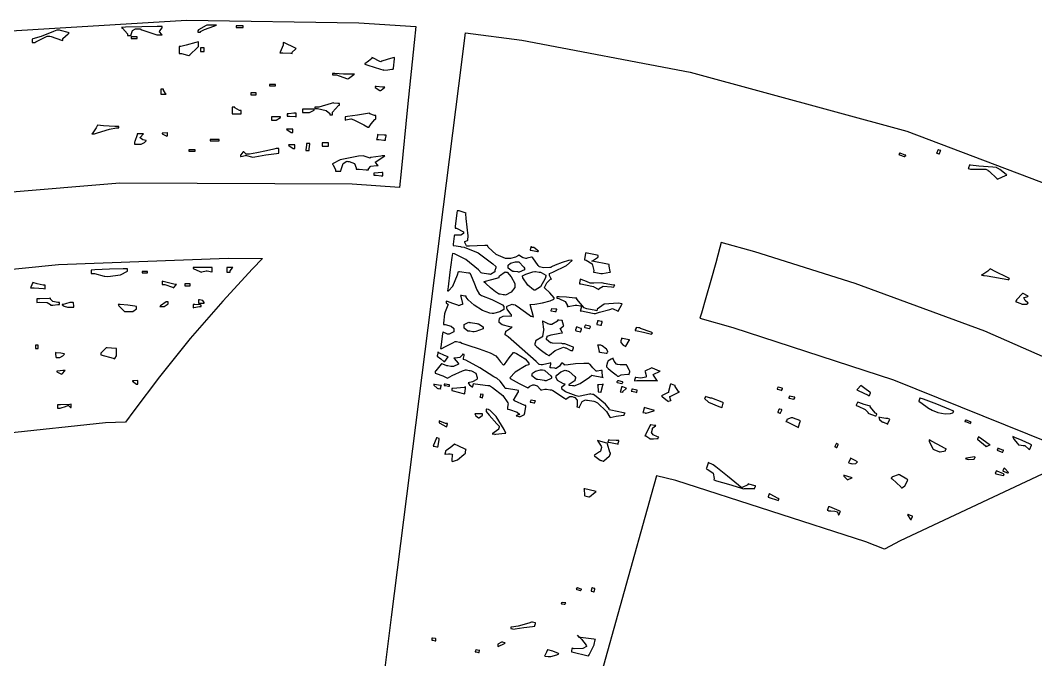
# Model space of a CAD drawing. Extents: x 46 to 308, y 59 to 295.
# Drawn here: x 167.4 to 219.4, y 243.9 to 276.7 of the extents above; entities that cross this region are included whole.
import ezdxf

# ---------------------------------------------------------------- set-up
doc = ezdxf.new("R2010")
doc.units = 0
doc.header["$MEASUREMENT"] = 0

msp = doc.modelspace()

# ---------------------------------------------------------------- linework, layer by layer
at = {"color": 7}
for points in [[(164.323, 276.036), (175.886, 276.727), (184.711, 276.604), (187.642, 276.401), (187.642, 276.401), (187.554, 275.582), (187.219, 272.288), (186.884, 268.976), (186.796, 268.147), (184.379, 268.315), (172.464, 268.376), (160.584, 267.379)], [(220.891, 253.974), (212.477, 250.031), (211.667, 249.59), (210.713, 249.971), (200.977, 253.118), (199.989, 253.365), (199.715, 252.378), (196.946, 242.465), (196.674, 241.476), (195.969, 241.654), (193.849, 242.157), (191.404, 242.655), (188.939, 243.039), (186.775, 243.305), (186.054, 243.381), (186.398, 246.107), (189.839, 273.36), (190.183, 276.085), (193.078, 275.707), (201.704, 274.066), (212.821, 271.04), (223.609, 266.956)], [(223.308, 257.923), (216.817, 260.774), (210.167, 263.229), (205.033, 264.848), (203.306, 265.325), (203.235, 265.064), (203.021, 264.282), (202.771, 263.385), (202.517, 262.487), (202.288, 261.705), (202.212, 261.444), (203.904, 260.977), (212.128, 258.277), (220.159, 255.05)], [(160.672, 263.323), (169.324, 264.2), (178.012, 264.531), (179.776, 264.513), (179.262, 263.97), (177.741, 262.319), (176.066, 260.396), (174.491, 258.432), (173.182, 256.699), (172.755, 256.117), (171.723, 256.073), (161.492, 254.988)]]:
    msp.add_lwpolyline(points, dxfattribs=at)
for points in [[(167.958, 275.766), (167.958, 275.722), (167.958, 275.623), (167.958, 275.59), (167.992, 275.59), (168.071, 275.59), (168.099, 275.59), (168.159, 275.626), (168.672, 275.874), (168.734, 275.908), (168.768, 275.908), (168.847, 275.908), (168.874, 275.908), (168.935, 275.89), (169.474, 275.714), (169.546, 275.696), (169.546, 275.794), (169.809, 276.04), (169.863, 276.085), (169.809, 276.102), (169.413, 276.208), (169.369, 276.225), (169.333, 276.225), (169.253, 276.225), (169.227, 276.225), (169.067, 276.155), (168.42, 275.904), (168.002, 275.776), (167.958, 275.766)], [(172.544, 276.365), (172.597, 276.331), (172.861, 276.04), (172.861, 275.942), (172.905, 275.942), (173.004, 275.942), (173.038, 275.942), (173.038, 276.007), (173.112, 276.199), (173.268, 276.295), (173.32, 276.295), (173.364, 276.295), (173.463, 276.295), (173.496, 276.295), (173.593, 276.243), (174.366, 275.978), (174.625, 275.978), (174.607, 275.996), (174.493, 276.138), (174.485, 276.155), (174.511, 276.182), (174.625, 276.348), (174.625, 276.401), (174.367, 276.401), (173.597, 276.397), (172.755, 276.375), (172.544, 276.365)], [(176.459, 276.189), (176.459, 276.173), (176.459, 276.133), (176.459, 276.119), (176.494, 276.119), (176.573, 276.119), (176.601, 276.119), (176.601, 276.153), (176.808, 276.257), (177.279, 276.427), (177.411, 276.472), (177.287, 276.472), (177.01, 276.472), (176.918, 276.472), (176.882, 276.463), (176.503, 276.233), (176.459, 276.189)], [(178.435, 276.437), (178.435, 276.419), (178.435, 276.38), (178.435, 276.365), (178.524, 276.365), (178.722, 276.365), (178.788, 276.365), (178.788, 276.383), (178.788, 276.425), (178.788, 276.437), (178.7, 276.437), (178.501, 276.437), (178.435, 276.437)], [(173.038, 275.872), (173.038, 275.856), (173.038, 275.816), (173.038, 275.802), (173.116, 275.802), (173.294, 275.802), (173.354, 275.802), (173.354, 275.82), (173.354, 275.86), (173.354, 275.872), (173.275, 275.872), (173.097, 275.872), (173.038, 275.872)], [(175.507, 275.379), (175.507, 275.291), (175.507, 275.092), (175.507, 275.026), (175.63, 275.026), (175.938, 274.938), (176, 274.92), (176.044, 274.964), (176.441, 275.335), (176.495, 275.379), (176.495, 275.441), (176.495, 275.58), (176.495, 275.626), (176.363, 275.591), (175.854, 275.449), (175.594, 275.379), (175.507, 275.379)], [(180.835, 275.59), (180.835, 275.457), (180.684, 275.088), (180.658, 275.06), (180.817, 275.06), (181.23, 275.036), (181.292, 275.026), (181.292, 275.088), (181.468, 275.247), (181.504, 275.273), (181.442, 275.308), (180.905, 275.564), (180.835, 275.59)], [(176.601, 275.307), (176.601, 275.263), (176.601, 275.164), (176.601, 275.131), (176.645, 275.131), (176.744, 275.131), (176.778, 275.131), (176.778, 275.175), (176.778, 275.274), (176.778, 275.307), (176.734, 275.307), (176.634, 275.307), (176.601, 275.307)], [(185.844, 274.602), (185.8, 274.62), (185.429, 274.797), (185.385, 274.814), (185.385, 274.768), (185.208, 274.629), (185.032, 274.497), (185.032, 274.497), (185.032, 274.482), (185.175, 274.432), (185.495, 274.325), (185.82, 274.224), (185.943, 274.179), (185.984, 274.179), (185.993, 274.17), (186.205, 274.184), (186.41, 274.215), (186.479, 274.215), (186.487, 274.277), (186.539, 274.753), (186.549, 274.814), (186.469, 274.797), (186.169, 274.721), (185.904, 274.629), (185.844, 274.602)], [(183.374, 274.002), (183.374, 273.986), (183.374, 273.946), (183.374, 273.932), (183.567, 273.932), (184.088, 273.747), (184.15, 273.72), (184.185, 273.747), (184.467, 273.941), (184.503, 273.968), (184.387, 273.959), (183.938, 273.959), (183.489, 273.994), (183.374, 274.002)], [(180.129, 273.439), (180.129, 273.421), (180.129, 273.381), (180.129, 273.367), (180.207, 273.367), (180.385, 273.367), (180.446, 273.367), (180.446, 273.385), (180.446, 273.426), (180.446, 273.439), (180.418, 273.43), (180.201, 273.439), (180.129, 273.439)], [(174.555, 273.19), (174.555, 273.13), (174.555, 272.991), (174.555, 272.944), (174.625, 272.944), (174.783, 272.944), (174.837, 272.944), (174.81, 272.971), (174.695, 273.137), (174.695, 273.19), (174.66, 273.19), (174.581, 273.19), (174.555, 273.19)], [(179.175, 273.014), (179.175, 272.988), (179.175, 272.93), (179.175, 272.91), (179.246, 272.91), (179.404, 272.91), (179.458, 272.91), (179.458, 272.936), (179.458, 272.995), (179.458, 273.014), (179.386, 273.014), (179.228, 273.014), (179.175, 273.014)], [(185.561, 273.333), (185.561, 273.28), (185.8, 273.13), (185.844, 273.12), (185.86, 273.138), (186.028, 273.28), (186.054, 273.297), (185.93, 273.297), (185.613, 273.324), (185.561, 273.333)], [(182.456, 272.274), (182.456, 272.258), (182.456, 272.218), (182.456, 272.204), (182.589, 272.196), (183.042, 272.098), (183.232, 271.939), (183.232, 271.885), (183.267, 271.885), (183.347, 271.885), (183.374, 271.885), (183.374, 272.01), (183.673, 272.354), (183.727, 272.38), (183.727, 272.398), (183.727, 272.438), (183.727, 272.451), (183.647, 272.451), (183.435, 272.477), (183.408, 272.485), (183.303, 272.451), (182.667, 272.274), (182.456, 272.274)], [(178.223, 272.274), (178.223, 272.186), (178.223, 271.987), (178.223, 271.921), (178.337, 271.921), (178.595, 271.921), (178.682, 271.921), (178.682, 271.966), (178.682, 272.065), (178.682, 272.098), (178.602, 272.098), (178.365, 272.23), (178.365, 272.274), (178.329, 272.274), (178.249, 272.274), (178.223, 272.274)], [(181.045, 271.921), (181.045, 271.895), (181.045, 271.836), (181.045, 271.815), (181.16, 271.815), (181.46, 271.789), (181.504, 271.779), (181.504, 271.823), (181.504, 271.923), (181.504, 271.956), (181.388, 271.956), (181.131, 271.921), (181.045, 271.921)], [(181.821, 272.168), (181.821, 272.124), (181.821, 272.025), (181.821, 271.992), (181.892, 271.992), (182.05, 271.992), (182.104, 271.992), (182.182, 271.992), (182.422, 272.124), (182.422, 272.168), (182.368, 272.16), (181.883, 272.16), (181.821, 272.168)], [(184.01, 271.779), (184.01, 271.735), (184.01, 271.636), (184.01, 271.603), (184.044, 271.613), (184.299, 271.666), (184.326, 271.675), (184.459, 271.613), (184.97, 271.37), (185.175, 271.25), (185.244, 271.25), (185.252, 271.26), (185.353, 271.424), (185.543, 271.64), (185.597, 271.675), (185.597, 271.719), (185.597, 271.818), (185.597, 271.851), (185.517, 271.851), (185.279, 271.93), (185.279, 271.956), (185.155, 271.939), (184.643, 271.869), (184.132, 271.797), (184.01, 271.779)], [(171.31, 271.356), (171.31, 271.356), (171.246, 271.207), (171.079, 270.951), (171.027, 270.897), (171.061, 270.897), (171.14, 270.897), (171.167, 270.897), (171.316, 270.951), (171.929, 271.137), (172.284, 271.216), (172.402, 271.216), (172.402, 271.234), (172.402, 271.274), (172.402, 271.286), (172.209, 271.286), (171.631, 271.322), (171.31, 271.356), (171.31, 271.356)], [(180.233, 271.779), (180.233, 271.735), (180.233, 271.636), (180.233, 271.603), (180.278, 271.603), (180.377, 271.603), (180.41, 271.603), (180.48, 271.603), (180.692, 271.735), (180.692, 271.779), (180.577, 271.779), (180.319, 271.779), (180.233, 271.779)], [(173.354, 270.897), (173.345, 270.853), (173.23, 270.518), (173.214, 270.474), (173.214, 270.448), (173.214, 270.389), (173.214, 270.368), (173.284, 270.368), (173.442, 270.368), (173.496, 270.368), (173.556, 270.368), (173.734, 270.456), (173.813, 270.545), (173.813, 270.545), (173.804, 270.554), (173.641, 270.594), (173.496, 270.69), (173.496, 270.721), (173.513, 270.739), (173.655, 270.881), (173.673, 270.897), (173.593, 270.897), (173.414, 270.897), (173.354, 270.897)], [(174.625, 270.933), (174.633, 270.907), (174.863, 270.784), (174.908, 270.793), (174.908, 270.837), (174.908, 270.936), (174.908, 270.969), (174.88, 270.961), (174.688, 270.933), (174.625, 270.933)], [(181.011, 271.146), (181.019, 271.119), (181.251, 270.969), (181.328, 270.969), (181.328, 271.013), (181.328, 271.113), (181.328, 271.146), (181.292, 271.137), (181.037, 271.137), (181.011, 271.146)], [(185.667, 270.863), (185.667, 270.802), (185.64, 270.643), (185.631, 270.617), (185.746, 270.617), (186.004, 270.581), (186.09, 270.581), (186.09, 270.643), (186.116, 270.801), (186.126, 270.827), (186.01, 270.827), (185.711, 270.855), (185.667, 270.863)], [(177.094, 270.617), (177.094, 270.599), (177.094, 270.559), (177.094, 270.545), (177.209, 270.545), (177.467, 270.545), (177.553, 270.545), (177.553, 270.563), (177.553, 270.604), (177.553, 270.617), (177.438, 270.617), (177.18, 270.617), (177.094, 270.617)], [(181.115, 270.334), (181.124, 270.308), (181.355, 270.158), (181.434, 270.158), (181.434, 270.202), (181.434, 270.301), (181.434, 270.334), (181.354, 270.334), (181.175, 270.334), (181.115, 270.334)], [(182.033, 270.404), (182.033, 270.316), (182.006, 270.087), (181.997, 270.051), (182.041, 270.051), (182.141, 270.051), (182.174, 270.051), (182.174, 270.14), (182.2, 270.37), (182.21, 270.404), (182.166, 270.404), (182.066, 270.404), (182.033, 270.404)], [(182.845, 270.44), (182.845, 270.396), (182.845, 270.297), (182.845, 270.264), (182.923, 270.264), (183.101, 270.264), (183.162, 270.264), (183.162, 270.308), (183.162, 270.407), (183.162, 270.44), (183.082, 270.44), (182.904, 270.44), (182.845, 270.44)], [(176, 270.087), (176, 270.069), (176, 270.03), (176, 270.015), (176.079, 270.015), (176.258, 270.015), (176.319, 270.015), (176.319, 270.033), (176.319, 270.075), (176.319, 270.087), (176.239, 270.087), (176.059, 270.087), (176, 270.087)], [(178.929, 269.875), (178.929, 269.875), (178.822, 269.981), (178.788, 269.981), (178.77, 269.965), (178.664, 269.823), (178.646, 269.805), (178.646, 269.788), (178.646, 269.748), (178.646, 269.735), (178.672, 269.744), (178.901, 269.796), (178.929, 269.805), (178.963, 269.796), (179.211, 269.717), (179.247, 269.699), (179.388, 269.726), (179.947, 269.819), (180.49, 269.893), (180.622, 269.911), (180.622, 269.973), (180.622, 270.112), (180.622, 270.158), (180.586, 270.158), (180.508, 270.158), (180.482, 270.158), (180.356, 270.123), (179.98, 270.03), (179.492, 269.925), (179.111, 269.865), (178.945, 269.858), (178.929, 269.875)], [(185.279, 269.663), (185.243, 269.673), (184.996, 269.761), (184.962, 269.769), (184.697, 269.752), (183.757, 269.572), (183.366, 269.368), (183.374, 269.346), (183.382, 269.329), (183.515, 269.077), (183.515, 268.993), (183.585, 268.993), (183.744, 268.993), (183.797, 268.993), (183.805, 269.081), (183.908, 269.386), (184.096, 269.496), (184.15, 269.486), (184.229, 269.478), (184.493, 269.373), (184.581, 269.161), (184.573, 269.099), (184.731, 269.099), (185.088, 269.063), (185.208, 269.063), (185.208, 269.11), (185.335, 269.25), (185.622, 269.285), (185.702, 269.276), (185.684, 269.294), (185.569, 269.435), (185.561, 269.452), (185.613, 269.48), (186.001, 269.735), (186.054, 269.769), (186.019, 269.769), (185.94, 269.769), (185.914, 269.769), (185.842, 269.761), (185.582, 269.73), (185.339, 269.681), (185.279, 269.663)], [(212.442, 269.911), (212.442, 269.893), (212.416, 269.849), (212.408, 269.839), (212.442, 269.831), (212.689, 269.744), (212.725, 269.735), (212.725, 269.752), (212.761, 269.792), (212.761, 269.805), (212.733, 269.814), (212.477, 269.903), (212.442, 269.911)], [(214.419, 270.087), (214.409, 270.069), (214.357, 269.929), (214.348, 269.911), (214.365, 269.903), (214.457, 269.875), (214.489, 269.875), (214.497, 269.893), (214.55, 270.035), (214.559, 270.051), (214.523, 270.051), (214.445, 270.087), (214.419, 270.087)], [(216.04, 269.31), (216.031, 269.294), (215.979, 269.151), (215.97, 269.133), (215.987, 269.125), (216.081, 269.099), (216.112, 269.099), (216.297, 269.099), (216.713, 269.099), (216.852, 269.099), (216.869, 269.091), (216.976, 269.039), (216.994, 269.029), (217.047, 268.985), (217.434, 268.614), (217.488, 268.57), (217.496, 268.598), (217.875, 268.773), (217.946, 268.781), (217.91, 268.817), (217.592, 269.073), (217.558, 269.099), (217.54, 269.109), (217.434, 269.161), (217.417, 269.169), (217.231, 269.187), (216.516, 269.253), (216.085, 269.302), (216.04, 269.31)], [(185.491, 268.887), (185.491, 268.861), (185.491, 268.801), (185.491, 268.781), (185.605, 268.781), (185.863, 268.746), (185.95, 268.746), (185.95, 268.791), (185.95, 268.89), (185.95, 268.923), (185.896, 268.914), (185.517, 268.879), (185.491, 268.887)], [(189.758, 266.947), (189.749, 266.858), (189.662, 266.153), (189.654, 266.065), (189.724, 266.057), (190.077, 265.879), (190.077, 265.818), (190.077, 265.792), (189.953, 265.713), (189.688, 265.704), (189.618, 265.712), (189.609, 265.66), (189.556, 265.237), (189.548, 265.183), (189.592, 265.175), (189.927, 265.122), (189.971, 265.113), (190.111, 265.096), (190.839, 264.8), (191.584, 264.24), (191.735, 264.09), (191.735, 264.028), (191.699, 263.889), (191.699, 263.842), (191.689, 263.816), (191.462, 263.693), (191.418, 263.701), (191.374, 263.711), (191.037, 263.763), (190.993, 263.772), (190.851, 263.922), (190.199, 264.465), (189.617, 264.743), (189.512, 264.76), (189.484, 264.567), (189.388, 263.808), (189.291, 263.049), (189.265, 262.855), (189.309, 262.847), (189.534, 263.084), (189.776, 263.675), (189.83, 263.842), (189.883, 263.834), (190.34, 263.781), (190.394, 263.772), (190.416, 263.772), (190.486, 263.626), (190.61, 263.288), (190.766, 262.909), (190.895, 262.69), (190.959, 262.643), (191.011, 262.608), (191.531, 262.41), (192.086, 262.123), (192.158, 262.044), (192.158, 262.018), (192.158, 261.958), (192.158, 261.938), (192.158, 261.898), (191.95, 261.775), (191.619, 261.682), (191.558, 261.691), (191.432, 261.705), (191.065, 261.84), (190.637, 262.106), (190.332, 262.386), (190.217, 262.526), (190.217, 262.573), (190.146, 262.573), (189.987, 262.607), (189.935, 262.607), (189.943, 262.563), (190.032, 262.194), (190.041, 262.15), (189.997, 262.15), (189.865, 262.096), (189.865, 262.078), (189.793, 262.106), (189.53, 262.202), (189.265, 262.3), (189.195, 262.326), (189.195, 262.308), (189.195, 262.268), (189.195, 262.254), (189.195, 262.228), (189.283, 262.159), (189.301, 262.15), (189.283, 262.106), (189.141, 261.769), (189.125, 261.725), (189.115, 261.665), (189.061, 261.188), (189.053, 261.126), (189.141, 261.118), (189.45, 261.043), (189.582, 260.92), (189.582, 260.879), (189.582, 260.853), (189.582, 260.794), (189.582, 260.773), (189.582, 260.739), (189.344, 260.633), (189.265, 260.633), (189.238, 260.642), (189.045, 260.73), (189.019, 260.739), (189.009, 260.651), (188.921, 259.971), (188.913, 259.891), (188.965, 259.891), (189.123, 259.975), (189.538, 260.183), (189.654, 260.244), (189.724, 260.244), (189.881, 260.21), (189.935, 260.21), (190.005, 260.165), (190.311, 260.059), (190.883, 259.874), (191.448, 259.664), (191.743, 259.512), (191.805, 259.432), (191.821, 259.416), (191.981, 259.199), (192.14, 259.037), (192.158, 259.045), (192.192, 259.073), (192.422, 259.416), (192.651, 259.69), (192.687, 259.68), (192.801, 259.636), (193.242, 259.359), (193.437, 259.133), (193.428, 259.115), (193.428, 259.099), (193.428, 259.059), (193.428, 259.045), (193.296, 259.011), (192.739, 258.684), (192.466, 258.392), (192.476, 258.374), (192.484, 258.358), (192.633, 258.268), (192.946, 258.101), (193.253, 257.948), (193.392, 257.881), (193.392, 257.881), (193.392, 257.881), (193.481, 257.965), (193.639, 258.031), (193.675, 258.021), (193.71, 258.021), (193.806, 257.996), (193.815, 257.987), (193.86, 257.978), (194.036, 257.792), (194.028, 257.774), (194.098, 257.774), (194.256, 257.81), (194.31, 257.81), (194.336, 257.802), (194.528, 257.774), (194.593, 257.774), (194.663, 257.73), (195.261, 257.335), (195.333, 257.281), (195.341, 257.309), (195.546, 257.422), (195.615, 257.422), (195.65, 257.422), (195.746, 257.397), (195.756, 257.387), (195.8, 257.379), (195.918, 257.247), (195.914, 256.973), (195.898, 256.892), (195.932, 256.892), (196.011, 256.858), (196.038, 256.858), (196.055, 256.928), (196.175, 257.171), (196.347, 257.255), (196.391, 257.245), (196.435, 257.237), (196.77, 257.185), (196.814, 257.175), (196.955, 257.096), (197.414, 256.651), (197.592, 256.363), (197.592, 256.363), (197.6, 256.355), (197.907, 256.417), (198.287, 256.479), (198.331, 256.469), (198.331, 256.497), (198.357, 256.567), (198.367, 256.576), (198.287, 256.594), (197.634, 256.735), (197.556, 256.752), (197.564, 256.78), (197.375, 257.035), (196.885, 257.431), (196.744, 257.528), (196.708, 257.528), (196.62, 257.555), (196.603, 257.564), (196.541, 257.546), (196.064, 257.44), (196.004, 257.422), (195.854, 257.466), (195.323, 257.66), (195.112, 257.82), (195.122, 257.845), (195.122, 257.863), (195.122, 257.904), (195.122, 257.917), (195.138, 257.934), (195.281, 258.049), (195.298, 258.057), (195.21, 258.075), (194.91, 258.243), (194.822, 258.446), (194.84, 258.48), (194.866, 258.524), (195.072, 258.702), (195.297, 258.772), (195.333, 258.763), (195.367, 258.763), (195.457, 258.736), (195.475, 258.727), (195.509, 258.718), (195.8, 258.454), (195.828, 258.41), (195.828, 258.366), (195.792, 258.266), (195.792, 258.233), (195.756, 258.217), (195.509, 258.039), (195.475, 258.021), (195.501, 258.013), (195.666, 257.987), (195.721, 257.987), (195.756, 257.978), (196.064, 258.093), (196.549, 258.419), (196.674, 258.516), (196.726, 258.507), (197.185, 258.419), (197.239, 258.41), (197.221, 258.437), (197.193, 258.736), (197.203, 258.763), (197.131, 258.763), (196.946, 258.736), (196.92, 258.727), (196.885, 258.736), (196.716, 258.891), (196.584, 259.063), (196.567, 259.079), (196.505, 259.115), (196.264, 259.129), (195.836, 259.103), (195.446, 259.056), (195.271, 259.037), (195.263, 259.045), (195.263, 259.045), (195.122, 259.151), (195.122, 259.151), (195.104, 259.143), (195.002, 258.983), (194.845, 258.86), (194.804, 258.869), (194.776, 258.878), (194.584, 258.903), (194.521, 258.903), (194.529, 258.931), (194.557, 259.096), (194.557, 259.151), (194.513, 259.143), (194.142, 259.055), (194.098, 259.045), (194.062, 259.045), (193.974, 259.071), (193.958, 259.079), (193.815, 259.23), (192.378, 260.492), (192.228, 260.597), (192.228, 260.641), (192.264, 260.74), (192.264, 260.773), (192.29, 260.791), (192.545, 260.969), (192.581, 260.985), (192.466, 261.003), (192.074, 261.1), (191.911, 261.226), (191.911, 261.268), (191.911, 261.312), (191.937, 261.426), (191.947, 261.444), (191.955, 261.47), (192.114, 261.55), (192.448, 261.559), (192.546, 261.549), (192.546, 261.567), (192.546, 261.608), (192.546, 261.621), (192.519, 261.647), (192.326, 261.903), (192.3, 261.938), (192.3, 261.965), (192.3, 262.024), (192.3, 262.044), (192.316, 262.071), (192.581, 262.159), (192.617, 262.15), (192.651, 262.15), (192.739, 262.123), (192.757, 262.114), (192.836, 262.062), (193.146, 261.845), (193.455, 261.611), (193.535, 261.549), (193.569, 261.549), (193.665, 261.524), (193.675, 261.515), (193.657, 261.577), (193.515, 262.088), (193.499, 262.15), (193.533, 262.141), (193.74, 262.159), (194.142, 262.23), (194.529, 262.339), (194.715, 262.423), (194.733, 262.467), (194.741, 262.485), (194.513, 262.745), (194.248, 262.988), (194.24, 262.996), (194.23, 263.014), (194.363, 263.265), (194.565, 263.464), (194.593, 263.455), (194.583, 263.473), (194.495, 263.639), (194.487, 263.665), (194.487, 263.683), (194.487, 263.725), (194.487, 263.737), (194.671, 263.799), (195.359, 264.152), (195.651, 264.407), (195.651, 264.407), (195.636, 264.429), (195.475, 264.413), (195.143, 264.311), (194.791, 264.17), (194.601, 264.082), (194.557, 264.054), (194.513, 264.038), (194.203, 264.033), (193.966, 264.082), (193.958, 264.09), (193.922, 264.144), (193.639, 264.539), (193.605, 264.583), (193.577, 264.575), (193.348, 264.523), (193.322, 264.513), (193.278, 264.513), (193.162, 264.539), (193.146, 264.547), (193.118, 264.565), (192.925, 264.673), (192.899, 264.69), (192.899, 264.662), (192.757, 264.575), (192.492, 264.513), (192.404, 264.513), (192.241, 264.513), (191.753, 264.716), (191.356, 265.095), (191.312, 265.183), (191.179, 265.183), (190.783, 265.166), (190.386, 265.148), (190.253, 265.148), (190.244, 265.166), (190.155, 265.333), (190.147, 265.359), (190.147, 265.377), (190.288, 265.429), (190.288, 265.429), (190.314, 265.457), (190.317, 265.671), (190.28, 266.109), (190.228, 266.561), (190.208, 266.796), (190.217, 266.84), (190.164, 266.858), (189.859, 266.947), (189.758, 266.947)], [(193.535, 265.113), (193.535, 265.068), (193.507, 264.954), (193.499, 264.936), (193.543, 264.928), (193.877, 264.875), (193.922, 264.866), (193.93, 264.892), (193.692, 265.068), (193.639, 265.077), (193.613, 265.077), (193.551, 265.104), (193.535, 265.113)], [(196.357, 264.796), (196.347, 264.761), (196.293, 264.479), (196.285, 264.443), (196.382, 264.425), (196.686, 264.231), (196.76, 263.896), (196.744, 263.808), (196.788, 263.799), (197.123, 263.747), (197.167, 263.737), (197.211, 263.747), (197.582, 263.799), (197.626, 263.808), (197.608, 263.843), (197.556, 264.108), (197.556, 264.195), (197.467, 264.213), (196.762, 264.355), (196.674, 264.371), (196.708, 264.389), (196.964, 264.557), (196.99, 264.583), (196.99, 264.601), (196.99, 264.641), (196.99, 264.654), (196.937, 264.672), (196.427, 264.787), (196.357, 264.796)], [(176.213, 264.054), (176.213, 263.993), (176.564, 263.835), (176.635, 263.808), (176.662, 263.817), (176.891, 263.87), (176.918, 263.878), (176.944, 263.87), (177.173, 263.817), (177.201, 263.808), (177.201, 263.87), (177.201, 264.009), (177.201, 264.054), (176.953, 264.054), (176.397, 264.054), (176.213, 264.054)], [(177.94, 264.054), (177.94, 263.993), (177.94, 263.855), (177.94, 263.808), (177.985, 263.808), (178.084, 263.808), (178.117, 263.808), (178.117, 263.87), (178.231, 264.028), (178.259, 264.054), (178.179, 264.054), (178, 264.054), (177.94, 264.054)], [(192.829, 264.337), (192.925, 264.337), (193.18, 264.062), (193.216, 264.018), (193.216, 264.002), (193.216, 263.962), (193.216, 263.948), (193.207, 263.922), (192.943, 263.799), (192.899, 263.808), (192.872, 263.817), (192.68, 263.842), (192.617, 263.842), (192.573, 263.852), (192.37, 264.004), (192.37, 264.054), (192.37, 264.072), (192.37, 264.112), (192.37, 264.124), (192.37, 264.162), (192.492, 264.27), (192.745, 264.337), (192.829, 264.337)], [(170.991, 263.914), (170.991, 263.87), (170.991, 263.77), (170.991, 263.737), (171.167, 263.737), (171.652, 263.605), (171.697, 263.595), (171.837, 263.579), (172.49, 263.675), (172.861, 263.855), (172.861, 263.914), (172.861, 263.931), (172.861, 263.972), (172.861, 263.984), (172.627, 263.984), (171.926, 263.962), (171.176, 263.923), (170.991, 263.914)], [(173.603, 263.842), (173.603, 263.826), (173.603, 263.785), (173.603, 263.772), (173.673, 263.772), (173.83, 263.772), (173.883, 263.772), (173.883, 263.79), (173.883, 263.829), (173.883, 263.842), (173.813, 263.842), (173.655, 263.842), (173.603, 263.842)], [(192.264, 263.808), (192.33, 263.808), (192.533, 263.561), (192.723, 263.218), (192.723, 263.102), (192.723, 263.022), (192.537, 262.78), (192.246, 262.635), (192.194, 262.643), (192.122, 262.643), (191.963, 262.679), (191.911, 262.679), (191.875, 262.689), (191.73, 262.793), (191.47, 263.01), (191.236, 263.219), (191.135, 263.313), (191.135, 263.313), (191.143, 263.331), (191.535, 263.437), (191.911, 263.531), (191.911, 263.561), (191.928, 263.615), (192.22, 263.817), (192.264, 263.808)], [(193.745, 263.842), (193.771, 263.834), (193.963, 263.808), (194.028, 263.808), (194.072, 263.791), (194.31, 263.645), (194.31, 263.595), (194.274, 263.481), (194.036, 263.058), (193.763, 262.882), (193.711, 262.89), (193.675, 262.9), (193.383, 263.138), (193.128, 263.517), (193.11, 263.595), (193.11, 263.624), (193.282, 263.707), (193.647, 263.826), (193.745, 263.842)], [(217.099, 263.984), (217.099, 263.984), (216.975, 263.865), (216.712, 263.693), (216.642, 263.665), (216.658, 263.657), (216.75, 263.631), (216.782, 263.631), (216.94, 263.615), (217.999, 263.437), (218.053, 263.419), (218.053, 263.437), (218.087, 263.477), (218.087, 263.489), (217.945, 263.543), (217.381, 263.817), (217.099, 263.984), (217.099, 263.984)], [(167.992, 263.278), (167.992, 263.278), (167.904, 263.032), (167.886, 262.996), (168.071, 262.996), (168.548, 262.97), (168.628, 262.96), (168.628, 263.004), (168.628, 263.103), (168.628, 263.136), (168.527, 263.136), (168.229, 263.208), (167.992, 263.278), (167.992, 263.278)], [(174.625, 263.349), (174.625, 263.305), (174.625, 263.205), (174.625, 263.172), (174.774, 263.172), (175.162, 263.032), (175.224, 262.996), (175.233, 263.014), (175.349, 263.156), (175.367, 263.172), (175.304, 263.182), (174.686, 263.323), (174.625, 263.349)], [(175.79, 263.208), (175.79, 263.182), (175.79, 263.122), (175.79, 263.102), (175.86, 263.102), (176.018, 263.102), (176.072, 263.102), (176.072, 263.13), (176.072, 263.189), (176.072, 263.208), (176, 263.208), (175.842, 263.208), (175.79, 263.208)], [(196.074, 263.455), (196.064, 263.429), (196.038, 263.263), (196.038, 263.208), (196.108, 263.2), (196.672, 263.084), (196.744, 263.066), (196.77, 263.049), (196.999, 262.935), (197.026, 262.926), (197.035, 262.97), (197.243, 263.084), (197.678, 263.058), (197.802, 263.032), (197.802, 263.058), (197.828, 263.128), (197.838, 263.136), (197.776, 263.146), (197.299, 263.234), (197.239, 263.242), (197.185, 263.252), (196.774, 263.242), (196.638, 263.242), (196.577, 263.242), (196.395, 263.323), (196.126, 263.438), (196.074, 263.455)], [(168.205, 262.431), (168.205, 262.387), (168.205, 262.287), (168.205, 262.254), (168.319, 262.264), (168.728, 262.25), (168.91, 262.148), (168.91, 262.114), (169.025, 262.114), (169.282, 262.15), (169.369, 262.15), (169.369, 262.176), (169.369, 262.235), (169.369, 262.254), (169.289, 262.246), (169.019, 262.296), (168.91, 262.424), (168.91, 262.467), (168.839, 262.459), (168.363, 262.431), (168.205, 262.431)], [(196.92, 261.831), (196.867, 261.841), (196.417, 261.929), (196.357, 261.938), (196.269, 261.982), (195.888, 262.423), (195.898, 262.467), (195.792, 262.476), (195.373, 262.516), (194.998, 262.537), (194.874, 262.537), (194.874, 262.52), (194.874, 262.48), (194.874, 262.467), (194.97, 262.45), (195.297, 262.308), (195.411, 262.097), (195.403, 262.044), (195.447, 262.053), (195.818, 262.106), (195.862, 262.114), (195.888, 262.106), (196.08, 262.078), (196.144, 262.078), (196.135, 262.052), (196.082, 261.859), (196.074, 261.831), (196.144, 261.815), (196.708, 261.709), (196.78, 261.691), (196.849, 261.691), (197.057, 261.749), (197.582, 261.893), (197.732, 261.938), (197.758, 261.921), (197.987, 261.815), (198.015, 261.797), (198.041, 261.833), (198.207, 262.15), (198.225, 262.184), (198.023, 262.212), (197.295, 262.168), (196.937, 261.911), (196.92, 261.831)], [(218.758, 262.713), (218.722, 262.679), (218.474, 262.424), (218.44, 262.396), (218.44, 262.37), (218.405, 262.311), (218.405, 262.29), (218.432, 262.282), (218.66, 262.194), (218.686, 262.184), (218.739, 262.168), (218.955, 262.164), (219.039, 262.22), (219.039, 262.22), (219.029, 262.238), (218.894, 262.348), (218.816, 262.485), (218.828, 262.503), (218.855, 262.512), (219.021, 262.564), (219.039, 262.573), (219.013, 262.591), (218.784, 262.705), (218.758, 262.713)], [(169.51, 262.15), (169.51, 262.129), (169.602, 262.066), (169.77, 262.008), (169.827, 262.008), (169.897, 262.008), (170.055, 262.008), (170.109, 262.008), (170.109, 262.07), (170.083, 262.228), (170.075, 262.254), (170.039, 262.254), (169.959, 262.254), (169.933, 262.254), (169.889, 262.246), (169.668, 262.19), (169.548, 262.15), (169.51, 262.15)], [(172.368, 262.15), (172.402, 262.088), (172.693, 261.797), (172.791, 261.797), (172.861, 261.797), (173.02, 261.797), (173.073, 261.797), (173.134, 261.797), (173.32, 261.929), (173.32, 261.973), (173.32, 261.991), (173.32, 262.031), (173.32, 262.044), (173.232, 262.062), (172.869, 262.11), (172.472, 262.141), (172.368, 262.15)], [(174.519, 262.044), (174.553, 262.044), (174.633, 262.044), (174.661, 262.044), (174.731, 262.044), (174.942, 262.176), (174.942, 262.22), (174.942, 262.238), (174.942, 262.278), (174.942, 262.29), (174.836, 262.29), (174.553, 262.088), (174.519, 262.044)], [(176.213, 262.15), (176.213, 262.106), (176.213, 262.006), (176.213, 261.973), (176.257, 261.991), (176.541, 262.044), (176.635, 262.044), (176.635, 262.062), (176.635, 262.102), (176.635, 262.114), (176.591, 262.123), (176.306, 262.15), (176.213, 262.15)], [(176.495, 262.396), (176.495, 262.352), (176.495, 262.253), (176.495, 262.22), (176.565, 262.22), (176.724, 262.22), (176.778, 262.22), (176.778, 262.256), (176.714, 262.362), (176.549, 262.396), (176.495, 262.396)], [(194.593, 261.938), (194.593, 261.911), (194.565, 261.841), (194.557, 261.831), (194.583, 261.823), (194.775, 261.797), (194.84, 261.797), (194.84, 261.823), (194.864, 261.893), (194.874, 261.902), (194.804, 261.902), (194.619, 261.929), (194.593, 261.938)], [(190.394, 261.232), (190.438, 261.224), (190.773, 261.171), (190.817, 261.162), (190.861, 261.153), (191.099, 261.001), (191.099, 260.949), (191.099, 260.897), (190.711, 260.756), (190.64, 260.739), (190.57, 260.739), (190.412, 260.773), (190.36, 260.773), (190.315, 260.783), (190.111, 260.936), (190.111, 260.985), (190.111, 261.013), (190.111, 261.072), (190.111, 261.092), (190.12, 261.127), (190.358, 261.241), (190.394, 261.232)], [(194.91, 261.338), (194.9, 261.294), (194.609, 261.118), (194.557, 261.126), (194.521, 261.126), (194.433, 261.153), (194.417, 261.162), (194.389, 261.171), (194.16, 261.286), (194.134, 261.302), (194.142, 261.258), (194.195, 260.887), (194.204, 260.843), (194.195, 260.809), (194.142, 260.526), (194.134, 260.49), (194.098, 260.474), (193.815, 260.298), (193.781, 260.28), (193.781, 260.236), (193.745, 260.137), (193.745, 260.103), (193.745, 260.073), (193.85, 259.981), (194.088, 259.782), (194.341, 259.603), (194.469, 259.53), (194.487, 259.538), (194.503, 259.548), (194.786, 259.786), (195.21, 259.955), (195.298, 259.927), (195.333, 259.919), (195.597, 259.785), (195.685, 259.785), (195.685, 259.829), (195.721, 259.928), (195.721, 259.961), (195.667, 259.971), (195.283, 260.138), (195.156, 260.138), (195.129, 260.148), (194.645, 260.165), (194.593, 260.174), (194.549, 260.183), (194.335, 260.36), (194.345, 260.386), (194.345, 260.412), (194.371, 260.482), (194.381, 260.49), (194.381, 260.518), (194.583, 260.598), (195.032, 260.686), (195.156, 260.703), (195.147, 260.721), (195.059, 260.889), (195.05, 260.915), (195.068, 260.933), (195.209, 261.047), (195.227, 261.056), (195.209, 261.083), (195.147, 261.322), (195.156, 261.338), (195.138, 261.33), (194.966, 261.338), (194.91, 261.338)], [(195.862, 260.985), (195.862, 260.941), (195.828, 260.842), (195.828, 260.809), (195.854, 260.8), (196.082, 260.748), (196.108, 260.739), (196.108, 260.783), (196.144, 260.882), (196.144, 260.915), (196.108, 260.925), (195.923, 260.985), (195.862, 260.985)], [(196.321, 261.092), (196.321, 261.065), (196.293, 260.995), (196.285, 260.985), (196.311, 260.977), (196.54, 260.925), (196.567, 260.915), (196.567, 260.941), (196.594, 261.011), (196.603, 261.02), (196.567, 261.029), (196.347, 261.083), (196.321, 261.092)], [(196.956, 261.302), (196.956, 261.258), (196.92, 261.159), (196.92, 261.126), (196.946, 261.118), (197.112, 261.092), (197.167, 261.092), (197.167, 261.136), (197.203, 261.235), (197.203, 261.268), (197.141, 261.268), (197.002, 261.302), (196.956, 261.302)], [(198.931, 260.985), (198.931, 260.941), (198.896, 260.842), (198.896, 260.809), (198.985, 260.792), (199.319, 260.721), (199.654, 260.651), (199.742, 260.633), (199.742, 260.651), (199.769, 260.695), (199.778, 260.703), (199.707, 260.73), (199.169, 260.923), (199.107, 260.949), (199.063, 260.949), (198.949, 260.977), (198.931, 260.985)], [(198.191, 260.42), (198.191, 260.376), (198.155, 260.277), (198.155, 260.244), (198.155, 260.201), (198.265, 260.069), (198.402, 259.997), (198.402, 259.997), (198.41, 260.007), (198.586, 260.298), (198.614, 260.314), (198.578, 260.332), (198.235, 260.412), (198.191, 260.42)], [(168.135, 260.067), (168.135, 260.023), (168.135, 259.924), (168.135, 259.891), (168.135, 259.891), (168.239, 259.891), (168.275, 259.891), (168.275, 259.935), (168.275, 260.034), (168.275, 260.067), (168.275, 260.067), (168.169, 260.067), (168.135, 260.067)], [(171.767, 259.927), (171.741, 259.901), (171.512, 259.672), (171.486, 259.644), (171.486, 259.628), (171.486, 259.588), (171.486, 259.574), (171.486, 259.574), (172.12, 259.398), (172.192, 259.362), (172.2, 259.38), (172.286, 259.522), (172.296, 259.538), (172.296, 259.626), (172.296, 259.825), (172.296, 259.891), (172.252, 259.883), (171.811, 259.919), (171.767, 259.927)], [(196.956, 260.067), (196.973, 260.041), (197.035, 259.742), (197.026, 259.715), (197.07, 259.707), (197.405, 259.654), (197.449, 259.644), (197.449, 259.662), (197.475, 259.707), (197.485, 259.715), (197.493, 259.733), (197.414, 259.865), (197.193, 260.033), (197.133, 260.067), (197.105, 260.059), (196.973, 260.059), (196.956, 260.067)], [(169.157, 259.68), (169.157, 259.618), (169.183, 259.46), (169.193, 259.432), (169.227, 259.432), (169.306, 259.432), (169.333, 259.432), (169.384, 259.432), (169.54, 259.52), (169.616, 259.608), (169.616, 259.608), (169.606, 259.618), (169.438, 259.644), (169.201, 259.672), (169.157, 259.68)], [(190.041, 259.608), (190.032, 259.564), (189.905, 259.424), (189.653, 259.389), (189.582, 259.398), (189.609, 259.372), (189.803, 259.143), (189.83, 259.115), (189.83, 259.081), (189.564, 258.966), (189.512, 258.975), (189.44, 258.975), (189.282, 259.009), (189.229, 259.009), (189.203, 259.019), (188.975, 259.107), (188.948, 259.115), (188.939, 259.081), (188.674, 258.754), (188.63, 258.727), (188.63, 258.7), (188.63, 258.643), (188.63, 258.622), (188.682, 258.614), (189.027, 258.486), (189.265, 258.374), (189.265, 258.374), (189.265, 258.374), (189.498, 258.507), (190.033, 258.746), (190.183, 258.798), (190.244, 258.798), (190.383, 258.763), (190.43, 258.763), (190.5, 258.754), (190.725, 258.63), (190.791, 258.402), (190.783, 258.34), (190.773, 258.295), (190.552, 258.181), (190.332, 258.137), (190.324, 258.127), (190.324, 258.127), (190.394, 258.035), (190.535, 257.926), (190.57, 257.917), (190.57, 257.961), (190.596, 258.075), (190.606, 258.093), (190.685, 258.084), (191.338, 257.996), (191.418, 257.987), (191.566, 257.899), (192.104, 257.484), (192.36, 257.105), (192.37, 257.035), (192.36, 257.008), (192.334, 256.843), (192.334, 256.786), (192.448, 256.77), (192.837, 256.62), (192.969, 256.505), (192.969, 256.505), (192.925, 256.505), (192.801, 256.451), (192.793, 256.433), (192.828, 256.433), (192.924, 256.409), (192.933, 256.399), (192.978, 256.391), (193.207, 256.505), (193.216, 256.54), (193.225, 256.584), (193.277, 256.919), (193.286, 256.963), (193.233, 256.973), (192.705, 257.211), (192.653, 257.245), (192.679, 257.289), (192.872, 257.624), (192.899, 257.668), (192.899, 257.686), (192.899, 257.727), (192.899, 257.74), (192.828, 257.75), (192.29, 257.836), (192.228, 257.845), (192.184, 257.925), (191.959, 258.217), (191.787, 258.366), (191.771, 258.374), (191.638, 258.436), (190.923, 258.904), (190.209, 259.301), (190.077, 259.328), (190.077, 259.389), (190.111, 259.529), (190.111, 259.574), (190.111, 259.584), (190.058, 259.608), (190.041, 259.608)], [(188.772, 259.715), (188.772, 259.671), (188.744, 259.556), (188.736, 259.538), (188.736, 259.493), (188.917, 259.354), (189.072, 259.221), (189.125, 259.221), (189.301, 259.468), (189.301, 259.468), (189.115, 259.526), (188.824, 259.671), (188.772, 259.715)], [(197.485, 259.221), (197.475, 259.195), (197.423, 259.001), (197.415, 258.975), (197.415, 258.948), (197.503, 258.867), (197.7, 258.7), (197.906, 258.548), (197.987, 258.48), (198.015, 258.48), (198.054, 258.48), (198.176, 258.542), (198.49, 258.568), (198.578, 258.55), (198.578, 258.594), (198.614, 258.694), (198.614, 258.727), (198.596, 258.763), (198.454, 259.011), (198.438, 259.045), (198.357, 259.045), (198.18, 259.045), (198.121, 259.045), (198.121, 259.045), (197.995, 259.071), (197.979, 259.079), (197.934, 259.089), (197.806, 259.239), (197.768, 259.359), (197.768, 259.398), (197.768, 259.398), (197.652, 259.35), (197.493, 259.249), (197.485, 259.221)], [(194.098, 258.798), (194.133, 258.798), (194.23, 258.772), (194.24, 258.763), (194.266, 258.754), (194.565, 258.49), (194.593, 258.446), (194.593, 258.428), (194.593, 258.388), (194.593, 258.374), (194.583, 258.348), (194.318, 258.225), (194.274, 258.233), (194.23, 258.243), (193.895, 258.295), (193.851, 258.304), (193.807, 258.313), (193.595, 258.49), (193.605, 258.516), (193.605, 258.534), (193.605, 258.574), (193.605, 258.586), (193.621, 258.622), (193.771, 258.732), (194.026, 258.79), (194.098, 258.798)], [(199.742, 258.903), (199.707, 258.887), (199.424, 258.745), (199.39, 258.727), (199.406, 258.692), (199.46, 258.507), (199.46, 258.446), (199.434, 258.419), (199.178, 258.375), (198.923, 258.402), (198.896, 258.41), (198.896, 258.366), (198.86, 258.266), (198.86, 258.233), (198.975, 258.251), (199.945, 258.251), (200.025, 258.233), (200.007, 258.269), (199.831, 258.516), (199.813, 258.55), (199.847, 258.568), (200.13, 258.71), (200.165, 258.727), (200.13, 258.736), (199.777, 258.887), (199.742, 258.903)], [(169.227, 258.727), (169.236, 258.7), (169.474, 258.578), (169.51, 258.586), (169.526, 258.604), (169.632, 258.746), (169.65, 258.763), (169.544, 258.763), (169.271, 258.736), (169.227, 258.727)], [(173.108, 258.233), (173.116, 258.207), (173.321, 258.057), (173.39, 258.057), (173.39, 258.101), (173.39, 258.2), (173.39, 258.233), (173.363, 258.243), (173.171, 258.233), (173.108, 258.233)], [(188.56, 258.057), (188.56, 258.005), (188.736, 257.854), (188.772, 257.845), (188.806, 257.845), (188.903, 257.82), (188.913, 257.81), (188.913, 257.854), (188.939, 257.97), (188.948, 257.987), (188.913, 257.996), (188.594, 258.049), (188.56, 258.057)], [(189.089, 258.057), (189.089, 258.04), (189.089, 258.001), (189.089, 257.987), (189.159, 257.987), (189.317, 257.951), (189.371, 257.951), (189.371, 257.969), (189.371, 258.009), (189.371, 258.021), (189.344, 258.031), (189.152, 258.057), (189.089, 258.057)], [(189.478, 257.845), (189.478, 257.818), (189.478, 257.761), (189.478, 257.74), (189.548, 257.722), (190.076, 257.581), (190.147, 257.564), (190.155, 257.599), (190.183, 257.838), (190.183, 257.917), (190.129, 257.899), (189.538, 257.836), (189.478, 257.845)], [(196.956, 258.021), (196.973, 257.995), (196.999, 257.696), (196.99, 257.668), (197.025, 257.668), (197.115, 257.643), (197.133, 257.634), (197.141, 257.678), (197.229, 258.013), (197.239, 258.057), (197.203, 258.049), (197.017, 258.021), (196.956, 258.021)], [(197.979, 258.233), (197.979, 258.217), (197.952, 258.173), (197.944, 258.163), (197.97, 258.155), (198.199, 258.102), (198.225, 258.093), (198.225, 258.111), (198.252, 258.155), (198.261, 258.163), (198.234, 258.173), (198.042, 258.233), (197.979, 258.233)], [(198.191, 257.917), (198.181, 257.89), (198.129, 257.696), (198.121, 257.668), (198.121, 257.668), (198.243, 257.643), (198.261, 257.634), (198.261, 257.688), (198.41, 257.828), (198.438, 257.845), (198.42, 257.854), (198.247, 257.917), (198.191, 257.917)], [(198.72, 257.81), (198.72, 257.784), (198.693, 257.714), (198.684, 257.704), (198.71, 257.696), (198.939, 257.643), (198.967, 257.634), (198.967, 257.661), (198.993, 257.732), (199.003, 257.74), (198.975, 257.75), (198.746, 257.802), (198.72, 257.81)], [(200.695, 258.057), (200.685, 258.013), (200.598, 257.678), (200.59, 257.634), (200.554, 257.617), (200.272, 257.476), (200.237, 257.458), (200.272, 257.431), (200.554, 257.203), (200.59, 257.175), (200.59, 257.185), (200.713, 257.221), (200.731, 257.211), (200.721, 257.229), (200.668, 257.395), (200.66, 257.422), (200.713, 257.449), (201.1, 257.642), (201.154, 257.668), (201.109, 257.678), (200.933, 257.943), (200.943, 257.987), (200.915, 257.996), (200.75, 258.057), (200.695, 258.057)], [(206.199, 257.917), (206.199, 257.89), (206.171, 257.82), (206.163, 257.81), (206.189, 257.802), (206.383, 257.75), (206.411, 257.74), (206.411, 257.766), (206.445, 257.826), (206.445, 257.845), (206.427, 257.854), (206.225, 257.908), (206.199, 257.917)], [(210.468, 257.987), (210.468, 257.987), (210.282, 257.802), (210.256, 257.774), (210.316, 257.74), (210.829, 257.493), (210.891, 257.458), (210.899, 257.476), (210.952, 257.617), (210.961, 257.634), (210.925, 257.652), (210.661, 257.838), (210.468, 257.987), (210.468, 257.987)], [(190.959, 257.564), (190.959, 257.52), (190.931, 257.405), (190.923, 257.387), (190.958, 257.387), (191.047, 257.361), (191.065, 257.351), (191.065, 257.395), (191.09, 257.511), (191.099, 257.528), (191.064, 257.528), (190.967, 257.555), (190.959, 257.564)], [(193.535, 257.245), (193.535, 257.219), (193.507, 257.149), (193.499, 257.139), (193.559, 257.139), (193.698, 257.105), (193.745, 257.105), (193.745, 257.132), (193.771, 257.203), (193.781, 257.211), (193.719, 257.211), (193.561, 257.237), (193.535, 257.245)], [(202.494, 257.422), (202.494, 257.405), (202.467, 257.361), (202.458, 257.351), (202.449, 257.325), (202.649, 257.145), (203.182, 256.912), (203.34, 256.858), (203.349, 256.884), (203.402, 257.079), (203.412, 257.105), (203.35, 257.132), (202.811, 257.335), (202.741, 257.351), (202.723, 257.361), (202.521, 257.413), (202.494, 257.422)], [(206.798, 257.458), (206.798, 257.431), (206.764, 257.372), (206.764, 257.351), (206.79, 257.343), (207.018, 257.291), (207.045, 257.281), (207.045, 257.309), (207.081, 257.368), (207.081, 257.387), (207.045, 257.397), (206.824, 257.449), (206.798, 257.458)], [(213.501, 257.351), (213.491, 257.335), (213.439, 257.193), (213.431, 257.175), (213.483, 257.158), (213.986, 256.804), (214.03, 256.786), (214.117, 256.731), (214.414, 256.611), (214.784, 256.541), (215.066, 256.55), (215.186, 256.588), (215.194, 256.61), (215.194, 256.628), (215.23, 256.669), (215.23, 256.682), (215.054, 256.752), (214.352, 257.03), (213.668, 257.291), (213.501, 257.351)], [(169.263, 256.999), (169.263, 256.955), (169.263, 256.855), (169.263, 256.822), (169.263, 256.822), (169.368, 256.822), (169.404, 256.822), (169.448, 256.84), (169.668, 256.92), (169.787, 256.963), (169.827, 256.963), (169.827, 256.963), (169.933, 256.858), (169.969, 256.858), (169.969, 256.902), (169.969, 257.001), (169.969, 257.035), (169.889, 257.026), (169.419, 256.999), (169.263, 256.999)], [(191.242, 256.786), (191.242, 256.77), (191.242, 256.73), (191.242, 256.716), (191.242, 256.655), (191.404, 256.469), (191.795, 256.028), (191.911, 255.904), (191.911, 255.86), (191.884, 255.746), (191.875, 255.728), (191.839, 255.712), (191.593, 255.535), (191.558, 255.517), (191.593, 255.517), (191.689, 255.491), (191.699, 255.481), (191.751, 255.491), (192.202, 255.543), (192.264, 255.552), (192.166, 255.738), (191.757, 256.405), (191.434, 256.735), (191.382, 256.752), (191.364, 256.762), (191.272, 256.786), (191.242, 256.786)], [(199.355, 256.858), (199.346, 256.832), (199.292, 256.638), (199.283, 256.61), (199.318, 256.61), (199.408, 256.585), (199.426, 256.576), (199.46, 256.567), (199.84, 256.69), (199.885, 256.716), (199.831, 256.734), (199.408, 256.85), (199.355, 256.858)], [(206.269, 256.786), (206.259, 256.77), (206.207, 256.628), (206.199, 256.61), (206.233, 256.61), (206.312, 256.576), (206.339, 256.576), (206.347, 256.594), (206.401, 256.735), (206.411, 256.752), (206.393, 256.762), (206.299, 256.786), (206.269, 256.786)], [(210.292, 257.139), (210.282, 257.123), (210.228, 256.981), (210.22, 256.963), (210.326, 256.928), (210.691, 256.757), (210.829, 256.603), (210.821, 256.576), (210.865, 256.559), (211.2, 256.443), (211.244, 256.433), (211.244, 256.461), (211.278, 256.521), (211.278, 256.54), (211.208, 256.567), (210.943, 256.894), (210.961, 256.928), (210.889, 256.946), (210.625, 257.022), (210.362, 257.113), (210.292, 257.139)], [(188.842, 256.187), (188.842, 256.161), (188.842, 256.101), (188.842, 256.081), (188.877, 256.064), (189.185, 255.888), (189.229, 255.87), (189.229, 255.914), (189.256, 256.03), (189.265, 256.046), (189.159, 256.046), (188.877, 256.161), (188.842, 256.187)], [(190.676, 256.54), (190.668, 256.533), (190.715, 256.435), (190.853, 256.339), (190.889, 256.329), (190.905, 256.347), (191.047, 256.461), (191.065, 256.469), (191.065, 256.487), (191.065, 256.527), (191.065, 256.54), (190.967, 256.54), (190.676, 256.54), (190.676, 256.54)], [(206.658, 256.223), (206.658, 256.206), (206.63, 256.162), (206.622, 256.153), (206.682, 256.126), (207.195, 255.87), (207.257, 255.834), (207.265, 255.87), (207.353, 256.153), (207.363, 256.187), (207.327, 256.197), (207.009, 256.311), (206.974, 256.329), (206.895, 256.329), (206.666, 256.241), (206.658, 256.223)], [(211.384, 256.363), (211.384, 256.363), (211.424, 256.255), (211.56, 256.126), (211.596, 256.117), (211.623, 256.109), (211.816, 256.02), (211.843, 256.01), (211.851, 256.038), (211.939, 256.231), (211.949, 256.257), (211.939, 256.267), (211.84, 256.293), (211.807, 256.293), (211.737, 256.293), (211.529, 256.329), (211.384, 256.363), (211.384, 256.363)], [(215.83, 256.223), (215.83, 256.206), (215.794, 256.166), (215.794, 256.153), (215.82, 256.144), (216.049, 256.056), (216.076, 256.046), (216.076, 256.064), (216.112, 256.104), (216.112, 256.117), (216.076, 256.126), (215.856, 256.214), (215.83, 256.223)], [(199.672, 255.976), (199.645, 255.924), (199.416, 255.465), (199.39, 255.411), (199.434, 255.403), (199.636, 255.271), (199.636, 255.271), (199.645, 255.262), (199.821, 255.258), (200, 255.271), (200.061, 255.271), (200.061, 255.288), (200.086, 255.332), (200.095, 255.341), (200.033, 255.359), (199.813, 255.455), (199.733, 255.589), (199.742, 255.623), (199.751, 255.641), (199.778, 255.761), (199.778, 255.8), (199.795, 255.818), (199.937, 255.924), (199.955, 255.94), (199.883, 255.94), (199.698, 255.968), (199.672, 255.976)], [(188.7, 255.305), (188.682, 255.261), (188.542, 254.926), (188.524, 254.882), (188.586, 254.882), (188.725, 254.846), (188.772, 254.846), (188.78, 254.89), (188.832, 255.227), (188.842, 255.271), (188.824, 255.28), (188.73, 255.305), (188.7, 255.305)], [(196.956, 255.165), (196.973, 255.13), (197.149, 254.882), (197.167, 254.846), (197.157, 254.82), (197.105, 254.627), (197.097, 254.599), (197.061, 254.583), (196.806, 254.415), (196.78, 254.389), (196.814, 254.362), (197.097, 254.168), (197.133, 254.14), (197.167, 254.14), (197.245, 254.106), (197.273, 254.106), (197.281, 254.134), (197.547, 254.371), (197.592, 254.389), (197.592, 254.424), (197.626, 254.503), (197.626, 254.529), (197.59, 254.573), (197.475, 254.988), (197.485, 255.022), (197.431, 255.04), (197.008, 255.148), (196.956, 255.165)], [(197.52, 255.199), (197.52, 255.173), (197.493, 255.104), (197.485, 255.094), (197.538, 255.086), (197.961, 254.998), (198.015, 254.988), (198.015, 255.032), (198.049, 255.131), (198.049, 255.165), (197.916, 255.165), (197.572, 255.191), (197.52, 255.199)], [(213.96, 255.199), (213.968, 255.129), (214.171, 254.724), (214.206, 254.706), (214.232, 254.697), (214.461, 254.609), (214.489, 254.599), (214.533, 254.583), (214.796, 254.643), (214.806, 254.67), (214.806, 254.688), (214.842, 254.729), (214.842, 254.742), (214.753, 254.786), (214.401, 254.97), (214.048, 255.155), (213.96, 255.199)], [(216.499, 255.375), (216.49, 255.359), (216.437, 255.244), (216.429, 255.235), (216.464, 255.218), (216.852, 254.89), (216.888, 254.846), (216.905, 254.856), (217.073, 254.944), (217.099, 254.952), (217.045, 254.97), (216.552, 255.323), (216.499, 255.375)], [(218.263, 255.375), (218.254, 255.367), (218.312, 255.244), (218.492, 255.014), (218.546, 254.952), (218.572, 254.944), (218.79, 254.918), (218.863, 254.918), (218.889, 254.9), (219.083, 254.733), (219.111, 254.706), (219.119, 254.733), (219.206, 254.926), (219.215, 254.952), (219.118, 254.996), (218.739, 255.165), (218.36, 255.331), (218.263, 255.375)], [(189.618, 254.988), (189.618, 254.988), (189.494, 254.865), (189.229, 254.671), (189.159, 254.635), (189.159, 254.591), (189.133, 254.477), (189.125, 254.459), (189.151, 254.468), (189.316, 254.493), (189.371, 254.493), (189.406, 254.493), (189.494, 254.468), (189.512, 254.459), (189.502, 254.424), (189.478, 254.186), (189.478, 254.106), (189.522, 254.098), (189.776, 254.186), (190.103, 254.45), (190.183, 254.529), (190.183, 254.573), (190.208, 254.689), (190.217, 254.706), (190.164, 254.724), (189.839, 254.874), (189.618, 254.988), (189.618, 254.988)], [(209.197, 255.022), (209.188, 255.006), (209.135, 254.864), (209.127, 254.846), (209.153, 254.846), (209.212, 254.812), (209.233, 254.812), (209.241, 254.83), (209.294, 254.972), (209.303, 254.988), (209.276, 254.988), (209.205, 255.014), (209.197, 255.022)], [(217.488, 254.776), (217.488, 254.75), (217.452, 254.69), (217.452, 254.67), (217.478, 254.661), (217.707, 254.575), (217.734, 254.565), (217.734, 254.591), (217.77, 254.651), (217.77, 254.67), (217.743, 254.679), (217.514, 254.759), (217.488, 254.776)], [(209.939, 254.283), (209.929, 254.256), (209.841, 254.062), (209.833, 254.036), (209.849, 254.028), (209.941, 254), (209.973, 254), (210.017, 253.983), (210.21, 253.996), (210.292, 254.07), (210.292, 254.07), (210.292, 254.07), (210.167, 254.138), (209.973, 254.256), (209.939, 254.283)], [(215.83, 254.247), (215.838, 254.238), (215.911, 254.212), (215.936, 254.212), (215.98, 254.194), (216.271, 254.22), (216.289, 254.247), (216.289, 254.265), (216.323, 254.304), (216.323, 254.317), (216.295, 254.327), (215.882, 254.265), (215.83, 254.247)], [(202.635, 254.036), (202.625, 254.001), (202.539, 253.745), (202.53, 253.717), (202.619, 253.691), (202.896, 253.503), (202.944, 253.224), (202.917, 253.154), (203.066, 253.11), (203.676, 252.937), (204.284, 252.749), (204.435, 252.695), (204.495, 252.705), (204.964, 252.713), (205, 252.695), (205.008, 252.713), (205.06, 252.827), (205.07, 252.835), (205.034, 252.845), (204.725, 252.934), (204.681, 252.942), (204.663, 252.898), (204.373, 252.757), (204.329, 252.765), (204.187, 252.881), (203.619, 253.348), (203.032, 253.815), (202.883, 253.93), (202.855, 253.939), (202.661, 254.028), (202.635, 254.036)], [(217.417, 253.611), (217.407, 253.595), (217.355, 253.48), (217.347, 253.471), (217.399, 253.463), (217.752, 253.375), (217.77, 253.365), (217.77, 253.383), (217.804, 253.422), (217.804, 253.435), (217.769, 253.463), (217.452, 253.603), (217.417, 253.611)], [(217.804, 253.753), (217.795, 253.737), (217.743, 253.621), (217.734, 253.611), (217.76, 253.603), (217.989, 253.516), (218.017, 253.507), (218.025, 253.524), (217.848, 253.737), (217.804, 253.753)], [(209.586, 253.401), (209.586, 253.34), (209.761, 253.164), (209.797, 253.154), (209.813, 253.164), (209.991, 253.25), (210.009, 253.258), (209.965, 253.268), (209.62, 253.384), (209.586, 253.401)], [(212.408, 253.435), (212.372, 253.419), (212.09, 253.312), (212.055, 253.294), (212.055, 253.278), (212.019, 253.238), (212.019, 253.224), (212.064, 253.208), (212.505, 252.801), (212.549, 252.729), (212.565, 252.739), (212.707, 252.827), (212.725, 252.835), (212.742, 252.871), (212.848, 253.128), (212.865, 253.154), (212.821, 253.18), (212.442, 253.409), (212.408, 253.435)], [(196.251, 252.695), (196.267, 252.669), (196.293, 252.37), (196.285, 252.342), (196.311, 252.334), (196.505, 252.282), (196.533, 252.272), (196.541, 252.29), (196.832, 252.527), (196.886, 252.553), (196.824, 252.571), (196.311, 252.687), (196.251, 252.695)], [(205.776, 252.448), (205.766, 252.431), (205.714, 252.29), (205.705, 252.272), (205.758, 252.254), (206.181, 252.113), (206.235, 252.096), (206.235, 252.113), (206.259, 252.157), (206.269, 252.166), (206.225, 252.193), (205.81, 252.422), (205.776, 252.448)], [(208.808, 251.777), (208.799, 251.761), (208.747, 251.619), (208.738, 251.601), (208.764, 251.601), (208.824, 251.567), (208.844, 251.567), (208.916, 251.567), (209.135, 251.544), (209.267, 251.507), (209.267, 251.495), (209.267, 251.495), (209.32, 251.364), (209.338, 251.354), (209.346, 251.372), (209.4, 251.514), (209.41, 251.531), (209.356, 251.567), (208.871, 251.761), (208.808, 251.777)], [(212.865, 251.39), (212.856, 251.364), (213.006, 251.126), (213.042, 251.108), (213.05, 251.126), (213.104, 251.267), (213.114, 251.284), (213.086, 251.293), (212.892, 251.372), (212.865, 251.39)], [(195.898, 247.614), (195.898, 247.598), (195.87, 247.554), (195.862, 247.544), (195.888, 247.536), (196.082, 247.483), (196.108, 247.474), (196.108, 247.492), (196.135, 247.536), (196.144, 247.544), (196.126, 247.554), (195.924, 247.606), (195.898, 247.614)], [(196.674, 247.614), (196.664, 247.598), (196.638, 247.478), (196.638, 247.438), (196.672, 247.438), (196.752, 247.403), (196.78, 247.403), (196.788, 247.421), (196.814, 247.541), (196.814, 247.58), (196.778, 247.58), (196.7, 247.614), (196.674, 247.614)], [(195.122, 246.874), (195.122, 246.858), (195.094, 246.814), (195.086, 246.804), (195.112, 246.796), (195.252, 246.768), (195.298, 246.768), (195.298, 246.786), (195.323, 246.83), (195.333, 246.838), (195.279, 246.838), (195.138, 246.866), (195.122, 246.874)], [(192.51, 245.604), (192.51, 245.587), (192.51, 245.547), (192.51, 245.533), (192.537, 245.533), (192.607, 245.507), (192.617, 245.497), (192.731, 245.515), (193.18, 245.583), (193.629, 245.631), (193.745, 245.64), (193.745, 245.684), (193.781, 245.783), (193.781, 245.816), (193.763, 245.825), (193.617, 245.85), (193.569, 245.85), (193.427, 245.806), (192.881, 245.649), (192.545, 245.595), (192.51, 245.604)], [(188.454, 245.04), (188.454, 245.014), (188.454, 244.954), (188.454, 244.934), (188.506, 244.934), (188.626, 244.898), (188.666, 244.898), (188.666, 244.925), (188.666, 244.985), (188.666, 245.004), (188.648, 245.014), (188.502, 245.04), (188.454, 245.04)], [(191.841, 244.687), (191.841, 244.669), (191.841, 244.63), (191.841, 244.615), (191.867, 244.607), (192.192, 244.758), (192.228, 244.792), (192.192, 244.792), (192.104, 244.82), (192.088, 244.828), (192.025, 244.828), (191.841, 244.723), (191.841, 244.687)], [(195.932, 245.181), (195.932, 245.181), (196.135, 244.978), (196.382, 244.669), (196.391, 244.615), (196.392, 244.612), (196.205, 244.497), (195.766, 244.485), (195.651, 244.511), (195.641, 244.493), (195.615, 244.374), (195.615, 244.335), (195.703, 244.317), (196.409, 244.14), (196.497, 244.122), (196.523, 244.176), (196.752, 244.625), (196.78, 244.687), (196.788, 244.713), (196.84, 244.942), (196.85, 244.968), (196.762, 244.978), (196.092, 245.066), (196.004, 245.074), (196.008, 245.08), (195.932, 245.181), (195.932, 245.181)], [(190.712, 244.439), (190.712, 244.413), (190.685, 244.344), (190.676, 244.335), (190.729, 244.335), (190.849, 244.299), (190.889, 244.299), (190.889, 244.326), (190.913, 244.396), (190.923, 244.405), (190.869, 244.405), (190.738, 244.431), (190.712, 244.439)], [(194.417, 244.439), (194.397, 244.439), (194.341, 244.308), (194.256, 244.14), (194.24, 244.122), (194.266, 244.114), (194.432, 244.086), (194.487, 244.086), (194.565, 244.096), (194.866, 244.172), (194.98, 244.228), (194.98, 244.228), (194.962, 244.246), (194.671, 244.361), (194.417, 244.439), (194.417, 244.439)]]:
    msp.add_lwpolyline(points, close=True, dxfattribs=at)

doc.saveas('drawing.dxf')
